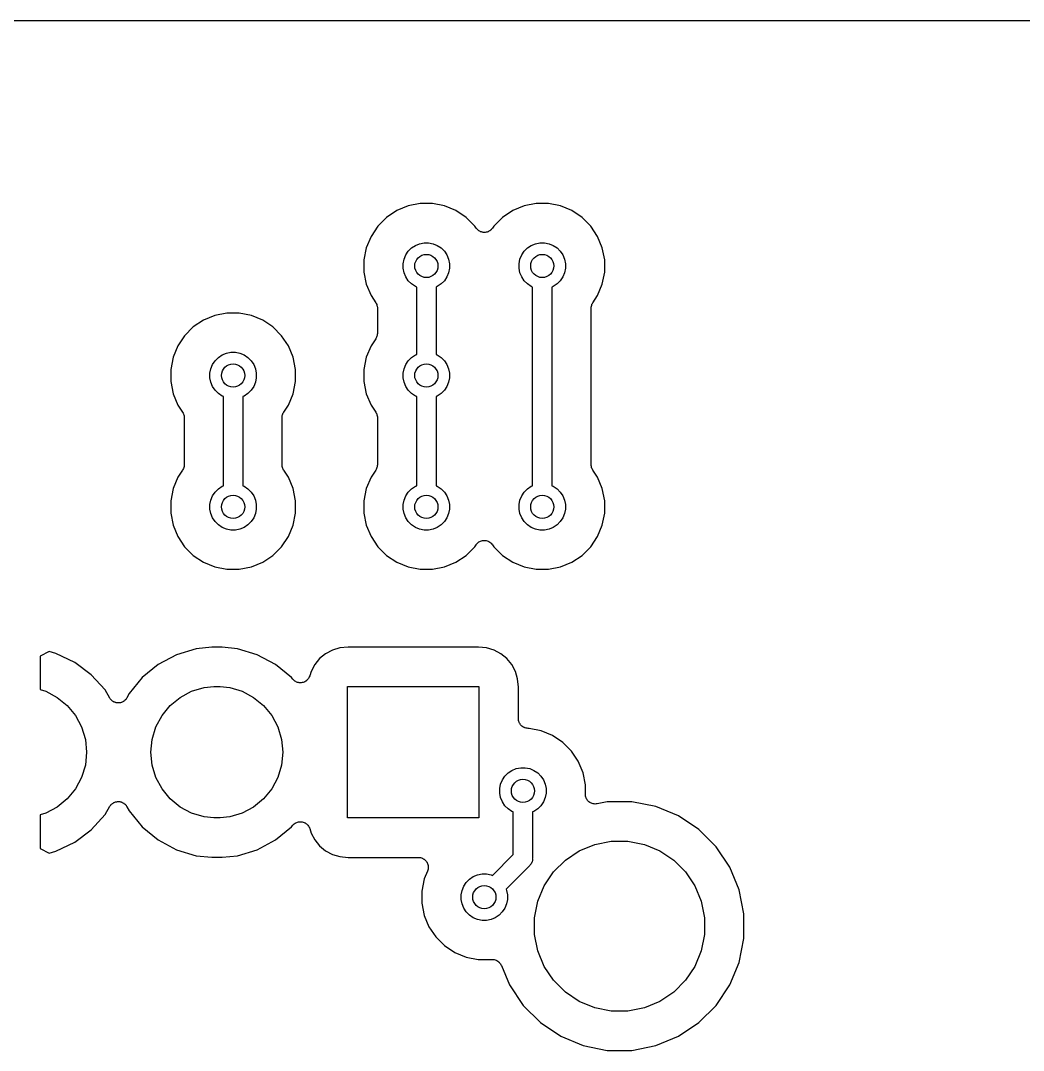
# Model space of a CAD drawing. Extents: x 0.81 to 4.31, y -4.31 to -0.81.
# Drawn here: x 2.559 to 3.07, y -1.333 to -0.808 of the extents above; entities that cross this region are included whole.
import ezdxf

# ---------------------------------------------------------------- set-up
doc = ezdxf.new("R2010")
doc.units = 0
doc.header["$MEASUREMENT"] = 0
doc.layers.add('BLACK', color=7, linetype='CONTINUOUS')

msp = doc.modelspace()

# ---------------------------------------------------------------- linework, layer by layer
at = {"layer": 'BLACK', "linetype": 'CONTINUOUS'}
for p, q in [((1.60003, -0.808386), (3.53494, -0.808386)), ((2.76261, -0.901577), (2.75647, -0.9028)), ((2.76888, -0.901577), (2.76261, -0.901577)), ((2.77503, -0.9028), (2.76888, -0.901577)), ((2.82167, -0.901577), (2.81552, -0.9028)), ((2.82794, -0.901577), (2.82167, -0.901577)), ((2.83408, -0.9028), (2.82794, -0.901577)), ((2.75068, -0.905198), (2.74547, -0.908679)), ((2.75647, -0.9028), (2.75068, -0.905198)), ((2.78082, -0.905198), (2.77503, -0.9028)), ((2.78603, -0.908679), (2.78082, -0.905198)), ((2.80973, -0.905198), (2.80452, -0.908679)), ((2.81552, -0.9028), (2.80973, -0.905198)), ((2.83987, -0.905198), (2.83408, -0.9028)), ((2.84508, -0.908679), (2.83987, -0.905198)), ((2.74547, -0.908679), (2.74104, -0.91311)), ((2.79046, -0.91311), (2.78603, -0.908679)), ((2.80452, -0.908679), (2.80009, -0.91311)), ((2.84951, -0.91311), (2.84508, -0.908679)), ((2.74104, -0.91311), (2.73756, -0.91832)), ((2.79112, -0.914099), (2.79046, -0.91311)), ((2.79142, -0.914461), (2.79112, -0.914099)), ((2.79172, -0.914835), (2.79142, -0.914461)), ((2.79173, -0.914843), (2.79172, -0.914835)), ((2.79174, -0.914854), (2.79173, -0.914843)), ((2.7921, -0.915155), (2.79174, -0.914854)), ((2.79247, -0.915459), (2.7921, -0.915155)), ((2.79248, -0.915465), (2.79247, -0.915459)), ((2.79249, -0.915474), (2.79248, -0.915465)), ((2.79291, -0.915701), (2.79249, -0.915474)), ((2.79333, -0.915925), (2.79291, -0.915701)), ((2.79334, -0.915929), (2.79333, -0.915925)), ((2.79335, -0.915936), (2.79334, -0.915929)), ((2.79381, -0.916077), (2.79335, -0.915936)), ((2.79426, -0.916216), (2.79381, -0.916077)), ((2.79427, -0.916218), (2.79426, -0.916216)), ((2.79428, -0.916222), (2.79427, -0.916218)), ((2.79476, -0.916271), (2.79428, -0.916222)), ((2.79523, -0.916321), (2.79476, -0.916271)), ((2.79524, -0.91632), (2.79523, -0.916321)), ((2.79525, -0.916321), (2.79524, -0.91632)), ((2.79573, -0.916276), (2.79525, -0.916321)), ((2.7962, -0.916235), (2.79573, -0.916276)), ((2.79621, -0.916231), (2.7962, -0.916235)), ((2.79623, -0.91623), (2.79621, -0.916231)), ((2.79668, -0.916094), (2.79623, -0.91623)), ((2.79714, -0.915962), (2.79668, -0.916094)), ((2.79715, -0.915956), (2.79714, -0.915962)), ((2.79716, -0.915952), (2.79715, -0.915956)), ((2.79758, -0.915729), (2.79716, -0.915952)), ((2.798, -0.915512), (2.79758, -0.915729)), ((2.79801, -0.915504), (2.798, -0.915512)), ((2.79802, -0.915498), (2.79801, -0.915504)), ((2.79839, -0.915198), (2.79802, -0.915498)), ((2.79876, -0.914903), (2.79839, -0.915198)), ((2.79877, -0.914892), (2.79876, -0.914903)), ((2.79878, -0.914884), (2.79877, -0.914892)), ((2.79909, -0.914522), (2.79878, -0.914884)), ((2.79939, -0.914157), (2.79909, -0.914522)), ((2.79941, -0.914136), (2.79939, -0.914157)), ((2.79943, -0.914099), (2.79941, -0.914134)), ((2.79941, -0.914134), (2.79941, -0.914135)), ((2.79941, -0.914135), (2.79941, -0.914136)), ((2.80009, -0.91311), (2.79943, -0.914099)), ((2.85299, -0.91832), (2.84951, -0.91311)), ((2.73756, -0.91832), (2.73516, -0.924109)), ((2.75822, -0.924214), (2.76015, -0.922921)), ((2.76015, -0.922921), (2.7623, -0.922031)), ((2.7623, -0.922031), (2.76458, -0.921577)), ((2.76458, -0.921577), (2.76691, -0.921577)), ((2.76691, -0.921577), (2.76919, -0.922031)), ((2.76919, -0.922031), (2.77134, -0.922921)), ((2.77134, -0.922921), (2.77328, -0.924214)), ((2.81727, -0.924214), (2.81921, -0.922921)), ((2.81921, -0.922921), (2.82136, -0.922031)), ((2.82136, -0.922031), (2.82364, -0.921577)), ((2.82364, -0.921577), (2.82597, -0.921577)), ((2.82597, -0.921577), (2.82825, -0.922031)), ((2.82825, -0.922031), (2.8304, -0.922921)), ((2.8304, -0.922921), (2.83233, -0.924214)), ((2.85539, -0.924109), (2.85299, -0.91832)), ((2.73516, -0.924109), (2.73394, -0.930255)), ((2.75439, -0.929943), (2.75528, -0.927794)), ((2.75528, -0.927794), (2.75657, -0.925859)), ((2.75657, -0.925859), (2.75822, -0.924214)), ((2.77328, -0.924214), (2.77492, -0.925859)), ((2.77492, -0.925859), (2.77621, -0.927794)), ((2.77621, -0.927794), (2.77711, -0.929943)), ((2.81345, -0.929943), (2.81434, -0.927794)), ((2.81434, -0.927794), (2.81563, -0.925859)), ((2.81563, -0.925859), (2.81727, -0.924214)), ((2.83233, -0.924214), (2.83398, -0.925859)), ((2.83398, -0.925859), (2.83527, -0.927794)), ((2.83527, -0.927794), (2.83616, -0.929943)), ((2.85661, -0.930255), (2.85539, -0.924109)), ((2.73394, -0.930255), (2.73394, -0.936521)), ((2.75394, -0.932225), (2.75439, -0.929943)), ((2.75394, -0.934551), (2.75394, -0.932225)), ((2.77711, -0.929943), (2.77756, -0.932225)), ((2.77756, -0.932225), (2.77756, -0.934551)), ((2.81299, -0.932225), (2.81345, -0.929943)), ((2.81299, -0.934551), (2.81299, -0.932225)), ((2.83616, -0.929943), (2.83661, -0.932225)), ((2.83661, -0.932225), (2.83661, -0.934551)), ((2.85661, -0.936521), (2.85661, -0.930255)), ((2.73394, -0.936521), (2.73516, -0.942667)), ((2.75439, -0.936833), (2.75394, -0.934551)), ((2.75528, -0.938983), (2.75439, -0.936833)), ((2.75657, -0.940917), (2.75528, -0.938983)), ((2.77621, -0.938983), (2.77492, -0.940917)), ((2.77711, -0.936833), (2.77621, -0.938983)), ((2.77756, -0.934551), (2.77711, -0.936833)), ((2.81345, -0.936833), (2.81299, -0.934551)), ((2.81434, -0.938983), (2.81345, -0.936833)), ((2.81563, -0.940917), (2.81434, -0.938983)), ((2.83527, -0.938983), (2.83398, -0.940917)), ((2.83616, -0.936833), (2.83527, -0.938983)), ((2.83661, -0.934551), (2.83616, -0.936833)), ((2.85539, -0.942667), (2.85661, -0.936521)), ((2.73516, -0.942667), (2.73756, -0.948456)), ((2.75822, -0.942562), (2.75657, -0.940917)), ((2.76015, -0.943855), (2.75822, -0.942562)), ((2.76083, -0.944134), (2.76015, -0.943855)), ((2.76083, -0.978427), (2.76083, -0.944134)), ((2.77134, -0.943855), (2.77067, -0.944134)), ((2.77067, -0.944134), (2.77067, -0.978428)), ((2.77328, -0.942562), (2.77134, -0.943855)), ((2.77492, -0.940917), (2.77328, -0.942562)), ((2.81727, -0.942562), (2.81563, -0.940917)), ((2.81921, -0.943855), (2.81727, -0.942562)), ((2.81988, -0.944134), (2.81921, -0.943855)), ((2.81988, -1.04536), (2.81988, -0.944134)), ((2.8304, -0.943855), (2.82972, -0.944134)), ((2.82972, -0.944134), (2.82972, -1.04536)), ((2.83233, -0.942562), (2.8304, -0.943855)), ((2.83398, -0.940917), (2.83233, -0.942562)), ((2.85299, -0.948456), (2.85539, -0.942667)), ((2.73756, -0.948456), (2.73998, -0.952088)), ((2.85057, -0.952088), (2.85299, -0.948456)), ((2.73998, -0.952088), (2.73999, -0.952098)), ((2.73999, -0.952098), (2.73999, -0.952099)), ((2.73999, -0.952099), (2.73999, -0.9521)), ((2.73999, -0.9521), (2.74002, -0.952146)), ((2.74002, -0.952146), (2.74023, -0.952556)), ((2.74023, -0.952556), (2.74045, -0.952961)), ((2.74045, -0.952961), (2.74046, -0.952988)), ((2.74046, -0.952988), (2.74047, -0.953013)), ((2.74047, -0.953013), (2.7406, -0.953455)), ((2.7406, -0.953455), (2.74073, -0.953895)), ((2.74073, -0.953895), (2.74073, -0.953923)), ((2.74073, -0.953923), (2.74074, -0.95395)), ((2.74074, -0.95395), (2.74078, -0.954407)), ((2.74078, -0.954407), (2.74083, -0.954866)), ((2.84972, -0.954796), (2.84978, -0.954338)), ((2.84978, -0.954338), (2.84982, -0.953882)), ((2.84982, -0.953882), (2.84983, -0.953855)), ((2.84983, -0.953826), (2.84997, -0.953387)), ((2.84983, -0.953855), (2.84983, -0.953826)), ((2.84997, -0.953387), (2.85011, -0.952948)), ((2.85011, -0.952948), (2.85012, -0.952923)), ((2.85012, -0.952923), (2.85013, -0.952896)), ((2.85013, -0.952896), (2.85035, -0.952494)), ((2.85035, -0.952494), (2.85057, -0.952088)), ((2.65804, -0.958585), (2.65225, -0.960983)), ((2.66419, -0.957362), (2.65804, -0.958585)), ((2.67046, -0.957362), (2.66419, -0.957362)), ((2.6766, -0.958585), (2.67046, -0.957362)), ((2.68239, -0.960983), (2.6766, -0.958585)), ((2.74083, -0.954866), (2.74083, -0.967695)), ((2.84972, -0.954852), (2.84972, -0.954796)), ((2.84972, -0.954853), (2.84972, -0.954852)), ((2.84972, -0.954854), (2.84972, -0.954853)), ((2.84972, -0.954866), (2.84972, -0.954854)), ((2.84972, -1.03462), (2.84972, -0.954866)), ((2.64704, -0.964464), (2.64261, -0.968895)), ((2.65225, -0.960983), (2.64704, -0.964464)), ((2.6876, -0.964464), (2.68239, -0.960983)), ((2.69203, -0.968895), (2.6876, -0.964464)), ((2.64261, -0.968895), (2.63913, -0.974105)), ((2.69551, -0.974105), (2.69203, -0.968895)), ((2.73998, -0.970473), (2.73756, -0.974105)), ((2.7402, -0.970067), (2.73998, -0.970473)), ((2.74042, -0.969665), (2.7402, -0.970067)), ((2.74043, -0.969638), (2.74042, -0.969665)), ((2.74044, -0.969613), (2.74043, -0.969638)), ((2.74058, -0.969174), (2.74044, -0.969613)), ((2.74072, -0.968735), (2.74058, -0.969174)), ((2.74073, -0.968679), (2.74072, -0.968707)), ((2.74072, -0.968707), (2.74072, -0.968735)), ((2.74077, -0.968223), (2.74073, -0.968679)), ((2.74083, -0.967765), (2.74077, -0.968223)), ((2.74083, -0.967695), (2.74083, -0.967708)), ((2.74083, -0.967708), (2.74083, -0.967709)), ((2.74083, -0.967709), (2.74083, -0.967709)), ((2.74083, -0.967709), (2.74083, -0.967765)), ((2.63913, -0.974105), (2.63673, -0.979894)), ((2.69791, -0.979894), (2.69551, -0.974105)), ((2.73756, -0.974105), (2.73516, -0.979894)), ((2.63673, -0.979894), (2.63551, -0.98604)), ((2.65815, -0.981644), (2.65979, -0.979999)), ((2.65979, -0.979999), (2.66173, -0.978706)), ((2.66173, -0.978706), (2.66388, -0.977816)), ((2.66388, -0.977816), (2.66616, -0.977362)), ((2.66616, -0.977362), (2.66849, -0.977362)), ((2.66849, -0.977362), (2.67077, -0.977816)), ((2.67077, -0.977816), (2.67292, -0.978706)), ((2.67292, -0.978706), (2.67485, -0.979999)), ((2.67485, -0.979999), (2.6765, -0.981644)), ((2.69913, -0.98604), (2.69791, -0.979894)), ((2.73516, -0.979894), (2.73394, -0.98604)), ((2.75657, -0.981644), (2.75822, -0.979999)), ((2.75822, -0.979999), (2.76015, -0.978706)), ((2.76015, -0.978706), (2.76083, -0.978427)), ((2.77067, -0.978428), (2.77134, -0.978706)), ((2.77134, -0.978706), (2.77328, -0.979999)), ((2.77328, -0.979999), (2.77492, -0.981644)), ((2.63551, -0.98604), (2.63551, -0.992306)), ((2.65551, -0.98801), (2.65597, -0.985728)), ((2.65597, -0.985728), (2.65686, -0.983579)), ((2.65686, -0.983579), (2.65815, -0.981644)), ((2.6765, -0.981644), (2.67779, -0.983579)), ((2.67779, -0.983579), (2.67868, -0.985728)), ((2.67868, -0.985728), (2.67913, -0.98801)), ((2.69913, -0.992306), (2.69913, -0.98604)), ((2.73394, -0.98604), (2.73394, -0.992306)), ((2.75394, -0.98801), (2.75439, -0.985728)), ((2.75439, -0.985728), (2.75528, -0.983579)), ((2.75528, -0.983579), (2.75657, -0.981644)), ((2.77492, -0.981644), (2.77621, -0.983579)), ((2.77621, -0.983579), (2.77711, -0.985728)), ((2.77711, -0.985728), (2.77756, -0.98801)), ((2.65551, -0.990336), (2.65551, -0.98801)), ((2.65597, -0.992618), (2.65551, -0.990336)), ((2.67913, -0.990336), (2.67868, -0.992618)), ((2.67913, -0.98801), (2.67913, -0.990336)), ((2.75394, -0.990336), (2.75394, -0.98801)), ((2.75439, -0.992618), (2.75394, -0.990336)), ((2.77756, -0.990336), (2.77711, -0.992618)), ((2.77756, -0.98801), (2.77756, -0.990336)), ((2.63551, -0.992306), (2.63673, -0.998452)), ((2.65686, -0.994768), (2.65597, -0.992618)), ((2.65815, -0.996702), (2.65686, -0.994768)), ((2.65979, -0.998347), (2.65815, -0.996702)), ((2.6765, -0.996702), (2.67485, -0.998347)), ((2.67779, -0.994768), (2.6765, -0.996702)), ((2.67868, -0.992618), (2.67779, -0.994768)), ((2.69791, -0.998452), (2.69913, -0.992306)), ((2.73394, -0.992306), (2.73516, -0.998452)), ((2.75528, -0.994768), (2.75439, -0.992618)), ((2.75657, -0.996702), (2.75528, -0.994768)), ((2.75822, -0.998347), (2.75657, -0.996702)), ((2.77492, -0.996702), (2.77328, -0.998347)), ((2.77621, -0.994768), (2.77492, -0.996702)), ((2.77711, -0.992618), (2.77621, -0.994768)), ((2.63673, -0.998452), (2.63913, -1.00424)), ((2.66173, -0.99964), (2.65979, -0.998347)), ((2.6624, -0.999919), (2.66173, -0.99964)), ((2.6624, -1.04536), (2.6624, -0.999919)), ((2.67292, -0.99964), (2.67224, -0.999919)), ((2.67224, -0.999919), (2.67224, -1.04536)), ((2.67485, -0.998347), (2.67292, -0.99964)), ((2.69551, -1.00424), (2.69791, -0.998452)), ((2.73516, -0.998452), (2.73756, -1.00424)), ((2.76015, -0.99964), (2.75822, -0.998347)), ((2.76083, -0.999919), (2.76015, -0.99964)), ((2.76083, -1.04536), (2.76083, -0.999919)), ((2.77134, -0.99964), (2.77067, -0.999919)), ((2.77067, -0.999919), (2.77067, -1.04536)), ((2.77328, -0.998347), (2.77134, -0.99964)), ((2.63913, -1.00424), (2.64156, -1.00787)), ((2.69309, -1.00787), (2.69551, -1.00424)), ((2.73756, -1.00424), (2.73998, -1.00787)), ((2.64156, -1.00787), (2.64157, -1.00788)), ((2.64157, -1.00788), (2.64157, -1.00788)), ((2.64157, -1.00788), (2.64157, -1.00788)), ((2.64157, -1.00788), (2.6416, -1.00793)), ((2.6416, -1.00793), (2.64181, -1.00834)), ((2.64181, -1.00834), (2.64202, -1.00875)), ((2.64202, -1.00875), (2.64203, -1.00877)), ((2.64203, -1.00877), (2.64205, -1.0088)), ((2.64205, -1.0088), (2.64217, -1.00924)), ((2.64217, -1.00924), (2.64231, -1.00968)), ((2.64231, -1.00968), (2.64231, -1.00971)), ((2.64231, -1.00971), (2.64232, -1.00974)), ((2.64232, -1.00974), (2.64236, -1.01019)), ((2.64236, -1.01019), (2.6424, -1.01065)), ((2.6424, -1.01065), (2.6424, -1.03462)), ((2.69224, -1.01058), (2.6923, -1.01012)), ((2.69224, -1.01064), (2.69224, -1.01058)), ((2.69224, -1.01065), (2.69224, -1.01064)), ((2.69224, -1.01064), (2.69224, -1.01064)), ((2.69224, -1.01064), (2.69224, -1.01064)), ((2.69224, -1.03462), (2.69224, -1.01065)), ((2.6923, -1.01012), (2.69234, -1.00967)), ((2.69234, -1.00967), (2.69235, -1.00964)), ((2.69235, -1.00961), (2.69249, -1.00917)), ((2.69235, -1.00964), (2.69235, -1.00961)), ((2.69249, -1.00917), (2.69263, -1.00873)), ((2.69263, -1.00873), (2.69264, -1.00871)), ((2.69264, -1.00871), (2.69265, -1.00868)), ((2.69265, -1.00868), (2.69287, -1.00828)), ((2.69287, -1.00828), (2.69309, -1.00787)), ((2.73998, -1.00787), (2.73999, -1.00788)), ((2.73999, -1.00788), (2.73999, -1.00788)), ((2.73999, -1.00788), (2.73999, -1.00788)), ((2.73999, -1.00788), (2.74002, -1.00793)), ((2.74002, -1.00793), (2.74023, -1.00834)), ((2.74023, -1.00834), (2.74045, -1.00875)), ((2.74045, -1.00875), (2.74046, -1.00877)), ((2.74046, -1.00877), (2.74047, -1.0088)), ((2.74047, -1.0088), (2.7406, -1.00924)), ((2.7406, -1.00924), (2.74073, -1.00968)), ((2.74073, -1.00968), (2.74073, -1.00971)), ((2.74073, -1.00971), (2.74074, -1.00974)), ((2.74074, -1.00974), (2.74078, -1.01019)), ((2.74078, -1.01019), (2.74083, -1.01065)), ((2.74083, -1.01065), (2.74083, -1.03462)), ((2.64156, -1.0374), (2.63913, -1.04103)), ((2.64178, -1.037), (2.64156, -1.0374)), ((2.642, -1.03659), (2.64178, -1.037)), ((2.64201, -1.03657), (2.642, -1.03659)), ((2.64202, -1.03654), (2.64201, -1.03657)), ((2.64215, -1.0361), (2.64202, -1.03654)), ((2.64229, -1.03566), (2.64215, -1.0361)), ((2.6423, -1.03564), (2.64229, -1.03566)), ((2.64235, -1.03515), (2.6423, -1.03561)), ((2.6423, -1.03561), (2.6423, -1.03564)), ((2.6424, -1.03469), (2.64235, -1.03515)), ((2.6424, -1.03462), (2.6424, -1.03464)), ((2.6424, -1.03464), (2.6424, -1.03464)), ((2.6424, -1.03464), (2.6424, -1.03464)), ((2.6424, -1.03464), (2.6424, -1.03469)), ((2.69229, -1.03508), (2.69224, -1.03462)), ((2.69233, -1.03554), (2.69229, -1.03508)), ((2.69234, -1.03557), (2.69233, -1.03554)), ((2.69234, -1.0356), (2.69234, -1.03557)), ((2.69247, -1.03604), (2.69234, -1.0356)), ((2.6926, -1.03648), (2.69247, -1.03604)), ((2.69261, -1.0365), (2.6926, -1.03648)), ((2.69262, -1.03653), (2.69261, -1.0365)), ((2.69284, -1.03693), (2.69262, -1.03653)), ((2.69305, -1.03734), (2.69284, -1.03693)), ((2.69308, -1.03739), (2.69305, -1.03734)), ((2.69309, -1.0374), (2.69308, -1.03739)), ((2.69308, -1.03739), (2.69308, -1.03739)), ((2.69308, -1.03739), (2.69308, -1.03739)), ((2.69551, -1.04103), (2.69309, -1.0374)), ((2.73998, -1.0374), (2.73756, -1.04103)), ((2.7402, -1.037), (2.73998, -1.0374)), ((2.74042, -1.03659), (2.7402, -1.037)), ((2.74043, -1.03657), (2.74042, -1.03659)), ((2.74044, -1.03654), (2.74043, -1.03657)), ((2.74058, -1.0361), (2.74044, -1.03654)), ((2.74072, -1.03566), (2.74058, -1.0361)), ((2.74073, -1.03561), (2.74072, -1.03564)), ((2.74072, -1.03564), (2.74072, -1.03566)), ((2.74077, -1.03515), (2.74073, -1.03561)), ((2.74083, -1.03469), (2.74077, -1.03515)), ((2.74083, -1.03462), (2.74083, -1.03464)), ((2.74083, -1.03464), (2.74083, -1.03464)), ((2.74083, -1.03464), (2.74083, -1.03464)), ((2.74083, -1.03464), (2.74083, -1.03469)), ((2.84977, -1.03508), (2.84972, -1.03462)), ((2.84981, -1.03554), (2.84977, -1.03508)), ((2.84982, -1.03557), (2.84981, -1.03554)), ((2.84982, -1.0356), (2.84982, -1.03557)), ((2.84995, -1.03604), (2.84982, -1.0356)), ((2.85008, -1.03648), (2.84995, -1.03604)), ((2.85009, -1.0365), (2.85008, -1.03648)), ((2.8501, -1.03653), (2.85009, -1.0365)), ((2.85032, -1.03693), (2.8501, -1.03653)), ((2.85053, -1.03734), (2.85032, -1.03693)), ((2.85056, -1.03739), (2.85053, -1.03734)), ((2.85057, -1.0374), (2.85056, -1.03739)), ((2.85056, -1.03739), (2.85056, -1.03739)), ((2.85056, -1.03739), (2.85056, -1.03739)), ((2.85299, -1.04103), (2.85057, -1.0374)), ((2.63913, -1.04103), (2.63673, -1.04682)), ((2.69791, -1.04682), (2.69551, -1.04103)), ((2.73756, -1.04103), (2.73516, -1.04682)), ((2.85539, -1.04682), (2.85299, -1.04103)), ((2.63673, -1.04682), (2.63551, -1.05297)), ((2.65686, -1.05051), (2.65815, -1.04857)), ((2.65815, -1.04857), (2.65979, -1.04693)), ((2.65979, -1.04693), (2.66173, -1.04564)), ((2.66173, -1.04564), (2.6624, -1.04536)), ((2.67224, -1.04536), (2.67292, -1.04564)), ((2.67292, -1.04564), (2.67485, -1.04693)), ((2.67485, -1.04693), (2.6765, -1.04857)), ((2.6765, -1.04857), (2.67779, -1.05051)), ((2.69913, -1.05297), (2.69791, -1.04682)), ((2.73516, -1.04682), (2.73394, -1.05297)), ((2.75528, -1.05051), (2.75657, -1.04857)), ((2.75657, -1.04857), (2.75822, -1.04693)), ((2.75822, -1.04693), (2.76015, -1.04564)), ((2.76015, -1.04564), (2.76083, -1.04536)), ((2.77067, -1.04536), (2.77134, -1.04564)), ((2.77134, -1.04564), (2.77328, -1.04693)), ((2.77328, -1.04693), (2.77492, -1.04857)), ((2.77492, -1.04857), (2.77621, -1.05051)), ((2.81434, -1.05051), (2.81563, -1.04857)), ((2.81563, -1.04857), (2.81727, -1.04693)), ((2.81727, -1.04693), (2.81921, -1.04564)), ((2.81921, -1.04564), (2.81988, -1.04536)), ((2.82972, -1.04536), (2.8304, -1.04564)), ((2.8304, -1.04564), (2.83233, -1.04693)), ((2.83233, -1.04693), (2.83398, -1.04857)), ((2.83398, -1.04857), (2.83527, -1.05051)), ((2.85661, -1.05297), (2.85539, -1.04682)), ((2.63551, -1.05297), (2.63551, -1.05924)), ((2.65551, -1.05494), (2.65597, -1.05266)), ((2.65597, -1.05266), (2.65686, -1.05051)), ((2.67779, -1.05051), (2.67868, -1.05266)), ((2.67868, -1.05266), (2.67913, -1.05494)), ((2.69913, -1.05924), (2.69913, -1.05297)), ((2.73394, -1.05297), (2.73394, -1.05924)), ((2.75394, -1.05494), (2.75439, -1.05266)), ((2.75439, -1.05266), (2.75528, -1.05051)), ((2.77621, -1.05051), (2.77711, -1.05266)), ((2.77711, -1.05266), (2.77756, -1.05494)), ((2.81299, -1.05494), (2.81345, -1.05266)), ((2.81345, -1.05266), (2.81434, -1.05051)), ((2.83527, -1.05051), (2.83616, -1.05266)), ((2.83616, -1.05266), (2.83661, -1.05494)), ((2.85661, -1.05924), (2.85661, -1.05297)), ((2.63551, -1.05924), (2.63673, -1.06538)), ((2.65551, -1.05727), (2.65551, -1.05494)), ((2.65597, -1.05955), (2.65551, -1.05727)), ((2.65686, -1.0617), (2.65597, -1.05955)), ((2.67868, -1.05955), (2.67779, -1.0617)), ((2.67913, -1.05727), (2.67868, -1.05955)), ((2.67913, -1.05494), (2.67913, -1.05727)), ((2.69791, -1.06538), (2.69913, -1.05924)), ((2.73394, -1.05924), (2.73516, -1.06538)), ((2.75394, -1.05727), (2.75394, -1.05494)), ((2.75439, -1.05955), (2.75394, -1.05727)), ((2.75528, -1.0617), (2.75439, -1.05955)), ((2.77711, -1.05955), (2.77621, -1.0617)), ((2.77756, -1.05727), (2.77711, -1.05955)), ((2.77756, -1.05494), (2.77756, -1.05727)), ((2.81299, -1.05727), (2.81299, -1.05494)), ((2.81345, -1.05955), (2.81299, -1.05727)), ((2.81434, -1.0617), (2.81345, -1.05955)), ((2.83616, -1.05955), (2.83527, -1.0617)), ((2.83661, -1.05727), (2.83616, -1.05955)), ((2.83661, -1.05494), (2.83661, -1.05727)), ((2.85539, -1.06538), (2.85661, -1.05924)), ((2.65815, -1.06363), (2.65686, -1.0617)), ((2.65979, -1.06528), (2.65815, -1.06363)), ((2.6765, -1.06363), (2.67485, -1.06528)), ((2.67779, -1.0617), (2.6765, -1.06363)), ((2.75657, -1.06363), (2.75528, -1.0617)), ((2.75822, -1.06528), (2.75657, -1.06363)), ((2.77492, -1.06363), (2.77328, -1.06528)), ((2.77621, -1.0617), (2.77492, -1.06363)), ((2.81563, -1.06363), (2.81434, -1.0617)), ((2.81727, -1.06528), (2.81563, -1.06363)), ((2.83398, -1.06363), (2.83233, -1.06528)), ((2.83527, -1.0617), (2.83398, -1.06363)), ((2.63673, -1.06538), (2.63913, -1.07117)), ((2.66173, -1.06657), (2.65979, -1.06528)), ((2.66388, -1.06746), (2.66173, -1.06657)), ((2.66616, -1.06791), (2.66388, -1.06746)), ((2.66849, -1.06791), (2.66616, -1.06791)), ((2.67077, -1.06746), (2.66849, -1.06791)), ((2.67292, -1.06657), (2.67077, -1.06746)), ((2.67485, -1.06528), (2.67292, -1.06657)), ((2.69551, -1.07117), (2.69791, -1.06538)), ((2.73516, -1.06538), (2.73756, -1.07117)), ((2.76015, -1.06657), (2.75822, -1.06528)), ((2.7623, -1.06746), (2.76015, -1.06657)), ((2.76458, -1.06791), (2.7623, -1.06746)), ((2.76691, -1.06791), (2.76458, -1.06791)), ((2.76919, -1.06746), (2.76691, -1.06791)), ((2.77134, -1.06657), (2.76919, -1.06746)), ((2.77328, -1.06528), (2.77134, -1.06657)), ((2.81921, -1.06657), (2.81727, -1.06528)), ((2.82136, -1.06746), (2.81921, -1.06657)), ((2.82364, -1.06791), (2.82136, -1.06746)), ((2.82597, -1.06791), (2.82364, -1.06791)), ((2.82825, -1.06746), (2.82597, -1.06791)), ((2.8304, -1.06657), (2.82825, -1.06746)), ((2.83233, -1.06528), (2.8304, -1.06657)), ((2.85299, -1.07117), (2.85539, -1.06538)), ((2.63913, -1.07117), (2.64261, -1.07638)), ((2.69203, -1.07638), (2.69551, -1.07117)), ((2.73756, -1.07117), (2.74104, -1.07638)), ((2.79046, -1.07638), (2.79112, -1.07539)), ((2.79112, -1.07539), (2.79114, -1.07536)), ((2.79114, -1.07536), (2.79116, -1.07533)), ((2.79114, -1.07536), (2.79114, -1.07536)), ((2.79114, -1.07536), (2.79114, -1.07536)), ((2.79116, -1.07533), (2.79147, -1.07496)), ((2.79147, -1.07496), (2.79177, -1.07461)), ((2.79177, -1.07461), (2.79178, -1.0746)), ((2.79178, -1.0746), (2.79179, -1.07459)), ((2.79179, -1.07459), (2.79216, -1.07429)), ((2.79216, -1.07429), (2.79253, -1.07399)), ((2.79253, -1.07399), (2.79254, -1.07399)), ((2.79254, -1.07399), (2.79255, -1.07398)), ((2.79255, -1.07398), (2.79297, -1.07376)), ((2.79297, -1.07376), (2.79339, -1.07354)), ((2.79339, -1.07354), (2.7934, -1.07353)), ((2.7934, -1.07353), (2.79341, -1.07353)), ((2.79341, -1.07353), (2.79387, -1.0734)), ((2.79387, -1.0734), (2.79433, -1.07326)), ((2.79433, -1.07326), (2.79434, -1.07326)), ((2.79434, -1.07326), (2.79435, -1.07326)), ((2.79435, -1.07326), (2.79482, -1.07321)), ((2.79482, -1.07321), (2.7953, -1.07317)), ((2.7953, -1.07317), (2.79531, -1.07317)), ((2.79531, -1.07317), (2.79532, -1.07317)), ((2.79532, -1.07317), (2.79579, -1.07322)), ((2.79579, -1.07322), (2.79627, -1.07327)), ((2.79627, -1.07327), (2.79628, -1.07327)), ((2.79628, -1.07327), (2.79629, -1.07327)), ((2.79629, -1.07327), (2.79674, -1.07341)), ((2.79674, -1.07341), (2.7972, -1.07356)), ((2.7972, -1.07356), (2.79721, -1.07356)), ((2.79721, -1.07356), (2.79723, -1.07357)), ((2.79723, -1.07357), (2.79764, -1.07379)), ((2.79764, -1.07379), (2.79806, -1.07402)), ((2.79806, -1.07402), (2.79807, -1.07403)), ((2.79807, -1.07403), (2.79808, -1.07403)), ((2.79808, -1.07403), (2.79845, -1.07434)), ((2.79845, -1.07434), (2.79881, -1.07464)), ((2.79881, -1.07464), (2.79882, -1.07465)), ((2.79882, -1.07465), (2.79883, -1.07466)), ((2.79883, -1.07466), (2.79913, -1.07503)), ((2.79913, -1.07503), (2.79943, -1.07539)), ((2.79943, -1.07539), (2.80009, -1.07638)), ((2.84951, -1.07638), (2.85299, -1.07117)), ((2.64261, -1.07638), (2.64704, -1.08081)), ((2.6876, -1.08081), (2.69203, -1.07638)), ((2.74104, -1.07638), (2.74547, -1.08081)), ((2.78603, -1.08081), (2.79046, -1.07638)), ((2.80009, -1.07638), (2.80452, -1.08081)), ((2.84508, -1.08081), (2.84951, -1.07638)), ((2.64704, -1.08081), (2.65225, -1.08429)), ((2.65225, -1.08429), (2.65804, -1.08669)), ((2.6766, -1.08669), (2.68239, -1.08429)), ((2.68239, -1.08429), (2.6876, -1.08081)), ((2.74547, -1.08081), (2.75068, -1.08429)), ((2.75068, -1.08429), (2.75647, -1.08669)), ((2.77503, -1.08669), (2.78082, -1.08429)), ((2.78082, -1.08429), (2.78603, -1.08081)), ((2.80452, -1.08081), (2.80973, -1.08429)), ((2.80973, -1.08429), (2.81552, -1.08669)), ((2.83408, -1.08669), (2.83987, -1.08429)), ((2.83987, -1.08429), (2.84508, -1.08081)), ((2.65804, -1.08669), (2.66419, -1.08791)), ((2.66419, -1.08791), (2.67046, -1.08791)), ((2.67046, -1.08791), (2.6766, -1.08669)), ((2.75647, -1.08669), (2.76261, -1.08791)), ((2.76261, -1.08791), (2.76888, -1.08791)), ((2.76888, -1.08791), (2.77503, -1.08669)), ((2.81552, -1.08669), (2.82167, -1.08791)), ((2.82167, -1.08791), (2.82794, -1.08791)), ((2.82794, -1.08791), (2.83408, -1.08669)), ((2.65643, -1.12764), (2.64857, -1.12841)), ((2.66168, -1.12764), (2.65643, -1.12764)), ((2.66954, -1.12841), (2.66168, -1.12764)), ((2.72584, -1.12752), (2.72167, -1.12793)), ((2.79227, -1.12752), (2.72584, -1.12752)), ((2.79644, -1.12793), (2.79227, -1.12752)), ((2.57362, -1.12973), (2.56906, -1.13214)), ((2.56906, -1.13214), (2.56906, -1.14917)), ((2.57709, -1.13078), (2.57362, -1.12973)), ((2.58665, -1.13534), (2.57709, -1.13078)), ((2.6385, -1.13147), (2.62921, -1.13643)), ((2.64857, -1.12841), (2.6385, -1.13147)), ((2.67961, -1.13147), (2.66954, -1.12841)), ((2.6889, -1.13643), (2.67961, -1.13147)), ((2.71443, -1.13093), (2.71138, -1.13343)), ((2.7179, -1.12907), (2.71443, -1.13093)), ((2.72167, -1.12793), (2.7179, -1.12907)), ((2.80021, -1.12907), (2.79644, -1.12793)), ((2.80368, -1.13093), (2.80021, -1.12907)), ((2.80673, -1.13343), (2.80368, -1.13093)), ((2.59505, -1.1416), (2.58665, -1.13534)), ((2.62921, -1.13643), (2.62107, -1.14311)), ((2.69704, -1.14311), (2.6889, -1.13643)), ((2.70888, -1.13647), (2.70702, -1.13995)), ((2.71138, -1.13343), (2.70888, -1.13647)), ((2.80923, -1.13647), (2.80673, -1.13343)), ((2.81109, -1.13995), (2.80923, -1.13647)), ((2.60207, -1.14939), (2.59505, -1.1416)), ((2.62107, -1.14311), (2.61439, -1.15126)), ((2.69769, -1.14391), (2.69704, -1.14311)), ((2.70566, -1.14355), (2.7054, -1.14394)), ((2.70594, -1.14315), (2.70566, -1.14355)), ((2.70595, -1.14313), (2.70594, -1.14314)), ((2.70594, -1.14314), (2.70594, -1.14315)), ((2.70613, -1.14269), (2.70595, -1.14313)), ((2.70632, -1.14225), (2.70613, -1.14269)), ((2.70633, -1.14223), (2.70632, -1.14225)), ((2.70634, -1.14219), (2.70633, -1.14223)), ((2.70633, -1.14223), (2.70633, -1.14223)), ((2.70633, -1.14223), (2.70633, -1.14223)), ((2.70702, -1.13995), (2.70634, -1.14219)), ((2.81223, -1.14372), (2.81109, -1.13995)), ((2.64619, -1.15004), (2.65249, -1.14812)), ((2.65249, -1.14812), (2.65741, -1.14764)), ((2.65741, -1.14764), (2.6607, -1.14764)), ((2.6607, -1.14764), (2.66562, -1.14812)), ((2.66562, -1.14812), (2.67192, -1.15004)), ((2.69803, -1.14424), (2.69769, -1.14391)), ((2.69837, -1.14458), (2.69803, -1.14424)), ((2.69838, -1.14459), (2.69837, -1.14458)), ((2.69838, -1.1446), (2.69838, -1.14459)), ((2.69878, -1.14486), (2.69838, -1.1446)), ((2.69918, -1.14513), (2.69878, -1.14486)), ((2.69919, -1.14514), (2.69918, -1.14513)), ((2.69963, -1.14532), (2.69919, -1.14514)), ((2.69919, -1.14514), (2.69919, -1.14514)), ((2.70007, -1.14551), (2.69963, -1.14532)), ((2.70009, -1.14551), (2.70007, -1.14551)), ((2.7001, -1.14552), (2.70009, -1.14551)), ((2.70056, -1.14561), (2.7001, -1.14552)), ((2.70103, -1.14571), (2.70056, -1.14561)), ((2.70104, -1.14571), (2.70103, -1.14571)), ((2.70105, -1.14571), (2.70104, -1.14571)), ((2.70153, -1.14571), (2.70105, -1.14571)), ((2.70201, -1.14572), (2.70153, -1.14571)), ((2.70202, -1.14571), (2.70201, -1.14572)), ((2.70203, -1.14571), (2.70202, -1.14571)), ((2.70249, -1.14562), (2.70203, -1.14571)), ((2.70296, -1.14553), (2.70249, -1.14562)), ((2.70297, -1.14553), (2.70296, -1.14553)), ((2.70299, -1.14553), (2.70297, -1.14553)), ((2.70343, -1.14535), (2.70299, -1.14553)), ((2.70387, -1.14517), (2.70343, -1.14535)), ((2.70388, -1.14516), (2.70387, -1.14517)), ((2.70389, -1.14516), (2.70388, -1.14516)), ((2.70429, -1.1449), (2.70389, -1.14516)), ((2.70469, -1.14464), (2.70429, -1.1449)), ((2.7047, -1.14463), (2.70469, -1.14464)), ((2.70504, -1.14429), (2.7047, -1.14462)), ((2.7047, -1.14462), (2.7047, -1.14463)), ((2.70539, -1.14395), (2.70504, -1.14429)), ((2.7054, -1.14394), (2.70539, -1.14395)), ((2.70539, -1.14395), (2.70539, -1.14395)), ((2.72559, -1.21457), (2.72559, -1.14764)), ((2.72559, -1.14764), (2.79252, -1.14764)), ((2.79252, -1.14764), (2.79252, -1.21457)), ((2.81264, -1.14788), (2.81223, -1.14372)), ((2.81264, -1.16398), (2.81264, -1.14788)), ((2.56906, -1.14917), (2.57192, -1.15004)), ((2.57192, -1.15004), (2.57774, -1.15314)), ((2.57774, -1.15314), (2.58283, -1.15732)), ((2.60455, -1.15356), (2.60207, -1.14939)), ((2.60477, -1.15385), (2.60455, -1.15356)), ((2.60497, -1.15416), (2.60477, -1.15385)), ((2.61275, -1.15412), (2.61267, -1.15423)), ((2.61283, -1.15403), (2.61275, -1.15412)), ((2.61302, -1.15372), (2.61283, -1.15403)), ((2.61323, -1.15342), (2.61302, -1.15372)), ((2.61326, -1.15336), (2.61323, -1.15342)), ((2.61439, -1.15126), (2.61326, -1.15336)), ((2.63528, -1.15732), (2.64037, -1.15314)), ((2.64037, -1.15314), (2.64619, -1.15004)), ((2.67192, -1.15004), (2.67774, -1.15314)), ((2.67774, -1.15314), (2.68283, -1.15732)), ((2.58283, -1.15732), (2.58701, -1.16242)), ((2.60506, -1.15425), (2.60497, -1.15416)), ((2.60513, -1.15435), (2.60506, -1.15425)), ((2.6054, -1.15459), (2.60513, -1.15435)), ((2.60565, -1.15485), (2.6054, -1.15459)), ((2.60576, -1.15492), (2.60565, -1.15485)), ((2.60585, -1.15501), (2.60576, -1.15492)), ((2.60616, -1.15519), (2.60585, -1.15501)), ((2.60646, -1.1554), (2.60616, -1.15519)), ((2.60658, -1.15545), (2.60646, -1.1554)), ((2.60669, -1.15551), (2.60658, -1.15545)), ((2.60703, -1.15564), (2.60669, -1.15551)), ((2.60736, -1.15578), (2.60703, -1.15564)), ((2.60749, -1.1558), (2.60736, -1.15578)), ((2.60761, -1.15585), (2.60749, -1.1558)), ((2.60796, -1.1559), (2.60761, -1.15585)), ((2.60832, -1.15598), (2.60796, -1.1559)), ((2.60844, -1.15598), (2.60832, -1.15598)), ((2.60857, -1.156), (2.60844, -1.15598)), ((2.60893, -1.15598), (2.60857, -1.156)), ((2.60929, -1.15599), (2.60893, -1.15598)), ((2.60942, -1.15596), (2.60929, -1.15599)), ((2.60954, -1.15596), (2.60942, -1.15596)), ((2.6099, -1.15587), (2.60954, -1.15596)), ((2.61025, -1.1558), (2.6099, -1.15587)), ((2.61037, -1.15576), (2.61025, -1.1558)), ((2.61049, -1.15573), (2.61037, -1.15576)), ((2.61082, -1.15558), (2.61049, -1.15573)), ((2.61116, -1.15544), (2.61082, -1.15558)), ((2.61126, -1.15537), (2.61116, -1.15544)), ((2.61138, -1.15532), (2.61126, -1.15537)), ((2.61167, -1.15511), (2.61138, -1.15532)), ((2.61197, -1.15491), (2.61167, -1.15511)), ((2.61207, -1.15482), (2.61197, -1.15491)), ((2.61217, -1.15474), (2.61207, -1.15482)), ((2.61241, -1.15448), (2.61217, -1.15474)), ((2.61267, -1.15423), (2.61241, -1.15448)), ((2.6311, -1.16242), (2.63528, -1.15732)), ((2.68283, -1.15732), (2.68701, -1.16242)), ((2.58701, -1.16242), (2.59012, -1.16823)), ((2.62799, -1.16823), (2.6311, -1.16242)), ((2.68701, -1.16242), (2.69012, -1.16823)), ((2.81269, -1.16445), (2.81264, -1.16398)), ((2.81273, -1.16491), (2.81269, -1.16445)), ((2.59012, -1.16823), (2.59204, -1.17454)), ((2.62607, -1.17454), (2.62799, -1.16823)), ((2.69012, -1.16823), (2.69204, -1.17454)), ((2.81273, -1.16493), (2.81273, -1.16491)), ((2.81274, -1.16495), (2.81273, -1.16493)), ((2.81287, -1.1654), (2.81274, -1.16495)), ((2.813, -1.16585), (2.81287, -1.1654)), ((2.81301, -1.16586), (2.813, -1.16585)), ((2.81302, -1.16588), (2.81301, -1.16586)), ((2.81324, -1.1663), (2.81302, -1.16588)), ((2.81346, -1.16671), (2.81324, -1.1663)), ((2.81347, -1.16673), (2.81346, -1.16671)), ((2.81348, -1.16674), (2.81347, -1.16673)), ((2.81377, -1.16711), (2.81348, -1.16674)), ((2.81407, -1.16747), (2.81377, -1.16711)), ((2.81408, -1.16749), (2.81407, -1.16747)), ((2.81409, -1.1675), (2.81408, -1.16749)), ((2.81446, -1.1678), (2.81409, -1.1675)), ((2.81482, -1.1681), (2.81446, -1.1678)), ((2.81483, -1.16811), (2.81482, -1.1681)), ((2.81484, -1.16812), (2.81483, -1.16811)), ((2.81526, -1.16835), (2.81484, -1.16812)), ((2.81567, -1.16857), (2.81526, -1.16835)), ((2.81569, -1.16858), (2.81567, -1.16857)), ((2.8157, -1.16859), (2.81569, -1.16858)), ((2.81615, -1.16872), (2.8157, -1.16859)), ((2.8166, -1.16887), (2.81615, -1.16872)), ((2.81662, -1.16887), (2.8166, -1.16887)), ((2.81664, -1.16887), (2.81662, -1.16887)), ((2.8171, -1.16892), (2.81664, -1.16887)), ((2.81757, -1.16898), (2.8171, -1.16892)), ((2.8176, -1.16898), (2.81757, -1.16898)), ((2.81761, -1.16898), (2.8176, -1.16898)), ((2.81764, -1.16898), (2.81761, -1.16898)), ((2.81761, -1.16898), (2.81761, -1.16898)), ((2.81809, -1.16898), (2.81764, -1.16898)), ((2.82424, -1.1702), (2.81809, -1.16898)), ((2.59204, -1.17454), (2.59268, -1.1811)), ((2.62543, -1.1811), (2.62607, -1.17454)), ((2.69204, -1.17454), (2.69268, -1.1811)), ((2.83003, -1.1726), (2.82424, -1.1702)), ((2.83524, -1.17608), (2.83003, -1.1726)), ((2.83967, -1.18051), (2.83524, -1.17608)), ((2.59268, -1.1811), (2.59204, -1.18766)), ((2.62607, -1.18766), (2.62543, -1.1811)), ((2.69268, -1.1811), (2.69204, -1.18766)), ((2.84315, -1.18572), (2.83967, -1.18051)), ((2.59204, -1.18766), (2.59012, -1.19397)), ((2.62799, -1.19397), (2.62607, -1.18766)), ((2.69204, -1.18766), (2.69012, -1.19397)), ((2.80743, -1.19161), (2.80937, -1.19032)), ((2.80937, -1.19032), (2.81152, -1.18943)), ((2.81152, -1.18943), (2.8138, -1.18898)), ((2.8138, -1.18898), (2.81612, -1.18898)), ((2.81612, -1.18898), (2.81841, -1.18943)), ((2.81841, -1.18943), (2.82056, -1.19032)), ((2.82056, -1.19032), (2.82249, -1.19161)), ((2.84555, -1.19151), (2.84315, -1.18572)), ((2.59012, -1.19397), (2.58701, -1.19978)), ((2.6311, -1.19978), (2.62799, -1.19397)), ((2.69012, -1.19397), (2.68701, -1.19978)), ((2.8036, -1.19734), (2.80449, -1.19519)), ((2.80449, -1.19519), (2.80579, -1.19326)), ((2.80579, -1.19326), (2.80743, -1.19161)), ((2.82249, -1.19161), (2.82413, -1.19326)), ((2.82413, -1.19326), (2.82543, -1.19519)), ((2.82543, -1.19519), (2.82632, -1.19734)), ((2.84677, -1.19765), (2.84555, -1.19151)), ((2.58701, -1.19978), (2.58283, -1.20488)), ((2.63528, -1.20488), (2.6311, -1.19978)), ((2.68701, -1.19978), (2.68283, -1.20488)), ((2.80315, -1.19962), (2.8036, -1.19734)), ((2.80315, -1.20195), (2.80315, -1.19962)), ((2.82632, -1.19734), (2.82677, -1.19962)), ((2.82677, -1.19962), (2.82677, -1.20195)), ((2.84677, -1.20251), (2.84677, -1.19765)), ((2.58283, -1.20488), (2.57774, -1.20906)), ((2.60675, -1.20666), (2.60709, -1.20654)), ((2.60709, -1.20654), (2.60743, -1.20641)), ((2.60743, -1.20641), (2.60755, -1.20638)), ((2.60755, -1.20638), (2.60767, -1.20634)), ((2.60767, -1.20634), (2.60803, -1.20629)), ((2.60803, -1.20629), (2.60839, -1.20622)), ((2.60839, -1.20622), (2.60851, -1.20622)), ((2.60851, -1.20622), (2.60864, -1.2062)), ((2.60864, -1.2062), (2.609, -1.20622)), ((2.609, -1.20622), (2.60936, -1.20623)), ((2.60936, -1.20623), (2.60949, -1.20625)), ((2.60949, -1.20625), (2.60961, -1.20626)), ((2.60961, -1.20626), (2.60996, -1.20635)), ((2.60996, -1.20635), (2.61032, -1.20642)), ((2.61032, -1.20642), (2.61044, -1.20647)), ((2.61044, -1.20647), (2.61056, -1.2065)), ((2.61056, -1.2065), (2.61088, -1.20666)), ((2.64037, -1.20906), (2.63528, -1.20488)), ((2.68283, -1.20488), (2.67774, -1.20906)), ((2.8036, -1.20423), (2.80315, -1.20195)), ((2.80449, -1.20638), (2.8036, -1.20423)), ((2.80579, -1.20832), (2.80449, -1.20638)), ((2.82543, -1.20638), (2.82413, -1.20832)), ((2.82632, -1.20423), (2.82543, -1.20638)), ((2.82677, -1.20195), (2.82632, -1.20423)), ((2.84682, -1.20297), (2.84677, -1.20251)), ((2.84686, -1.20345), (2.84682, -1.20297)), ((2.84687, -1.20346), (2.84686, -1.20345)), ((2.84687, -1.20348), (2.84687, -1.20346)), ((2.847, -1.20393), (2.84687, -1.20348)), ((2.84714, -1.20438), (2.847, -1.20393)), ((2.84714, -1.2044), (2.84714, -1.20438)), ((2.84715, -1.20441), (2.84714, -1.2044)), ((2.84737, -1.20483), (2.84715, -1.20441)), ((2.84759, -1.20525), (2.84737, -1.20483)), ((2.8476, -1.20526), (2.84759, -1.20525)), ((2.84761, -1.20527), (2.8476, -1.20526)), ((2.84791, -1.20564), (2.84761, -1.20527)), ((2.8482, -1.20601), (2.84791, -1.20564)), ((2.84821, -1.20602), (2.8482, -1.20601)), ((2.84822, -1.20603), (2.84821, -1.20602)), ((2.84859, -1.20633), (2.84822, -1.20603)), ((2.84895, -1.20663), (2.84859, -1.20633)), ((2.85794, -1.20638), (2.85275, -1.20741)), ((2.87041, -1.20638), (2.85794, -1.20638)), ((2.88264, -1.20881), (2.87041, -1.20638)), ((2.57774, -1.20906), (2.57192, -1.21217)), ((2.60207, -1.21282), (2.60455, -1.20864)), ((2.60455, -1.20864), (2.60459, -1.20858)), ((2.60459, -1.20858), (2.60481, -1.20829)), ((2.60481, -1.20829), (2.60501, -1.20799)), ((2.60501, -1.20799), (2.6051, -1.20791)), ((2.6051, -1.20791), (2.60518, -1.2078)), ((2.60518, -1.2078), (2.60545, -1.20756)), ((2.60545, -1.20756), (2.60571, -1.20731)), ((2.60571, -1.20731), (2.60582, -1.20724)), ((2.60582, -1.20724), (2.60591, -1.20716)), ((2.60591, -1.20716), (2.60622, -1.20697)), ((2.60622, -1.20697), (2.60652, -1.20677)), ((2.60652, -1.20677), (2.60664, -1.20673)), ((2.60664, -1.20673), (2.60675, -1.20666)), ((2.61088, -1.20666), (2.61122, -1.2068)), ((2.61122, -1.2068), (2.61132, -1.20687)), ((2.61132, -1.20687), (2.61144, -1.20692)), ((2.61144, -1.20692), (2.61173, -1.20714)), ((2.61173, -1.20714), (2.61203, -1.20734)), ((2.61203, -1.20734), (2.61212, -1.20743)), ((2.61212, -1.20743), (2.61222, -1.20751)), ((2.61222, -1.20751), (2.61246, -1.20778)), ((2.61246, -1.20778), (2.61272, -1.20803)), ((2.61272, -1.20803), (2.61279, -1.20814)), ((2.61279, -1.20814), (2.61287, -1.20823)), ((2.61287, -1.20823), (2.61306, -1.20854)), ((2.61306, -1.20854), (2.61326, -1.20884)), ((2.61326, -1.20884), (2.61439, -1.21095)), ((2.61439, -1.21095), (2.62107, -1.21909)), ((2.64619, -1.21217), (2.64037, -1.20906)), ((2.67774, -1.20906), (2.67192, -1.21217)), ((2.80743, -1.20996), (2.80579, -1.20832)), ((2.80937, -1.21125), (2.80743, -1.20996)), ((2.81004, -1.21153), (2.80937, -1.21125)), ((2.81004, -1.2332), (2.81004, -1.21153)), ((2.82056, -1.21125), (2.81988, -1.21153)), ((2.81988, -1.21153), (2.81988, -1.235)), ((2.82249, -1.20996), (2.82056, -1.21125)), ((2.82413, -1.20832), (2.82249, -1.20996)), ((2.84896, -1.20664), (2.84895, -1.20663)), ((2.84898, -1.20665), (2.84896, -1.20664)), ((2.84939, -1.20688), (2.84898, -1.20665)), ((2.84981, -1.2071), (2.84939, -1.20688)), ((2.84982, -1.20711), (2.84981, -1.2071)), ((2.84983, -1.20712), (2.84982, -1.20711)), ((2.85029, -1.20726), (2.84983, -1.20712)), ((2.85074, -1.2074), (2.85029, -1.20726)), ((2.85075, -1.2074), (2.85074, -1.2074)), ((2.85077, -1.2074), (2.85075, -1.2074)), ((2.85124, -1.20745), (2.85077, -1.2074)), ((2.85171, -1.20751), (2.85124, -1.20745)), ((2.85172, -1.2075), (2.85171, -1.20751)), ((2.85174, -1.20751), (2.85172, -1.2075)), ((2.8522, -1.20746), (2.85174, -1.20751)), ((2.85268, -1.20742), (2.8522, -1.20746)), ((2.85271, -1.20742), (2.85268, -1.20742)), ((2.85275, -1.20741), (2.85271, -1.20742)), ((2.85271, -1.20742), (2.85271, -1.20742)), ((2.85271, -1.20742), (2.85271, -1.20742)), ((2.89416, -1.21358), (2.88264, -1.20881)), ((2.57192, -1.21217), (2.56906, -1.21304)), ((2.56906, -1.21304), (2.56906, -1.23006)), ((2.59505, -1.2206), (2.60207, -1.21282)), ((2.65249, -1.21408), (2.64619, -1.21217)), ((2.65741, -1.21457), (2.65249, -1.21408)), ((2.6607, -1.21457), (2.65741, -1.21457)), ((2.66562, -1.21408), (2.6607, -1.21457)), ((2.67192, -1.21217), (2.66562, -1.21408)), ((2.69884, -1.2173), (2.69924, -1.21704)), ((2.69924, -1.21704), (2.69925, -1.21704)), ((2.69925, -1.21704), (2.69926, -1.21703)), ((2.69926, -1.21703), (2.6997, -1.21685)), ((2.6997, -1.21685), (2.70014, -1.21667)), ((2.70014, -1.21667), (2.70015, -1.21667)), ((2.70015, -1.21667), (2.70016, -1.21667)), ((2.70016, -1.21667), (2.70062, -1.21658)), ((2.70062, -1.21658), (2.7011, -1.21649)), ((2.7011, -1.21649), (2.70111, -1.21649)), ((2.70111, -1.21649), (2.70112, -1.21649)), ((2.70112, -1.21649), (2.70159, -1.21649)), ((2.70159, -1.21649), (2.70208, -1.2165)), ((2.70208, -1.2165), (2.70209, -1.2165)), ((2.70209, -1.2165), (2.7021, -1.2165)), ((2.7021, -1.2165), (2.70256, -1.21659)), ((2.70256, -1.21659), (2.70303, -1.21669)), ((2.70303, -1.21669), (2.70304, -1.21669)), ((2.70304, -1.21669), (2.70305, -1.2167)), ((2.70305, -1.2167), (2.70348, -1.21688)), ((2.70348, -1.21688), (2.70393, -1.21707)), ((2.70393, -1.21707), (2.70394, -1.21707)), ((2.70394, -1.21707), (2.70395, -1.21708)), ((2.70395, -1.21708), (2.70434, -1.21734)), ((2.79252, -1.21457), (2.72559, -1.21457)), ((2.90453, -1.22051), (2.89416, -1.21358)), ((2.58665, -1.22686), (2.59505, -1.2206)), ((2.62107, -1.21909), (2.62921, -1.22577)), ((2.6889, -1.22577), (2.69704, -1.21909)), ((2.69704, -1.21909), (2.69769, -1.2183)), ((2.69769, -1.2183), (2.69772, -1.21826)), ((2.69772, -1.21826), (2.69772, -1.21826)), ((2.69772, -1.21826), (2.69773, -1.21826)), ((2.69773, -1.21826), (2.69774, -1.21824)), ((2.69774, -1.21824), (2.69808, -1.21791)), ((2.69808, -1.21791), (2.69842, -1.21758)), ((2.69842, -1.21758), (2.69843, -1.21757)), ((2.69843, -1.21757), (2.69844, -1.21756)), ((2.69844, -1.21756), (2.69884, -1.2173)), ((2.70434, -1.21734), (2.70474, -1.21761)), ((2.70474, -1.21761), (2.70475, -1.21762)), ((2.70475, -1.21762), (2.70476, -1.21763)), ((2.70476, -1.21763), (2.70509, -1.21797)), ((2.70509, -1.21797), (2.70543, -1.2183)), ((2.70543, -1.2183), (2.70544, -1.21831)), ((2.70544, -1.21831), (2.70544, -1.21832)), ((2.70544, -1.21832), (2.70571, -1.21872)), ((2.70571, -1.21872), (2.70597, -1.21912)), ((2.70597, -1.21912), (2.70598, -1.21913)), ((2.70598, -1.21913), (2.70598, -1.21914)), ((2.70598, -1.21914), (2.70616, -1.21957)), ((2.70616, -1.21957), (2.70634, -1.22002)), ((2.70634, -1.22002), (2.70702, -1.22226)), ((2.70702, -1.22226), (2.70888, -1.22573)), ((2.91335, -1.22933), (2.90453, -1.22051)), ((2.57709, -1.23142), (2.58665, -1.22686)), ((2.62921, -1.22577), (2.6385, -1.23074)), ((2.67961, -1.23074), (2.6889, -1.22577)), ((2.70888, -1.22573), (2.71138, -1.22878)), ((2.85154, -1.22804), (2.85991, -1.22638)), ((2.85991, -1.22638), (2.86844, -1.22638)), ((2.86844, -1.22638), (2.87681, -1.22804)), ((2.56906, -1.23006), (2.57362, -1.23247)), ((2.57362, -1.23247), (2.57709, -1.23142)), ((2.6385, -1.23074), (2.64857, -1.23379)), ((2.66954, -1.23379), (2.67961, -1.23074)), ((2.71138, -1.22878), (2.71443, -1.23128)), ((2.71443, -1.23128), (2.7179, -1.23313)), ((2.83657, -1.23605), (2.84366, -1.23131)), ((2.84366, -1.23131), (2.85154, -1.22804)), ((2.87681, -1.22804), (2.88469, -1.23131)), ((2.88469, -1.23131), (2.89178, -1.23605)), ((2.92028, -1.2397), (2.91335, -1.22933)), ((2.64857, -1.23379), (2.65643, -1.23457)), ((2.65643, -1.23457), (2.66168, -1.23457)), ((2.66168, -1.23457), (2.66954, -1.23379)), ((2.7179, -1.23313), (2.72167, -1.23428)), ((2.72167, -1.23428), (2.72584, -1.23469)), ((2.72584, -1.23469), (2.76174, -1.23469)), ((2.76174, -1.23469), (2.76178, -1.23469)), ((2.76178, -1.23469), (2.76179, -1.23469)), ((2.76179, -1.23469), (2.76179, -1.23469)), ((2.76179, -1.23469), (2.76181, -1.23469)), ((2.76181, -1.23469), (2.76229, -1.23474)), ((2.76229, -1.23474), (2.76276, -1.23479)), ((2.76276, -1.23479), (2.76277, -1.2348)), ((2.76277, -1.2348), (2.76278, -1.2348)), ((2.76278, -1.2348), (2.76323, -1.23494)), ((2.76323, -1.23494), (2.76369, -1.23508)), ((2.76369, -1.23508), (2.7637, -1.23509)), ((2.7637, -1.23509), (2.76371, -1.23509)), ((2.76371, -1.23509), (2.76412, -1.23532)), ((2.76412, -1.23532), (2.76454, -1.23555)), ((2.76454, -1.23555), (2.76455, -1.23556)), ((2.76455, -1.23556), (2.76457, -1.23556)), ((2.76457, -1.23556), (2.76493, -1.23587)), ((2.76493, -1.23587), (2.7653, -1.23617)), ((2.7653, -1.23617), (2.7653, -1.23618)), ((2.7653, -1.23618), (2.76531, -1.23619)), ((2.76531, -1.23619), (2.76561, -1.23656)), ((2.76561, -1.23656), (2.76591, -1.23693)), ((2.76591, -1.23693), (2.76592, -1.23694)), ((2.76592, -1.23694), (2.76593, -1.23695)), ((2.76593, -1.23695), (2.76615, -1.23737)), ((2.76615, -1.23737), (2.76637, -1.23779)), ((2.76637, -1.23779), (2.76637, -1.2378)), ((2.76637, -1.2378), (2.76638, -1.23781)), ((2.76638, -1.23781), (2.76651, -1.23827)), ((2.79939, -1.24384), (2.81004, -1.2332)), ((2.81907, -1.23798), (2.81865, -1.23849)), ((2.81953, -1.23713), (2.81907, -1.23798)), ((2.81959, -1.23694), (2.81953, -1.23713)), ((2.81981, -1.2362), (2.81959, -1.23694)), ((2.81988, -1.23548), (2.81981, -1.2362)), ((2.81988, -1.235), (2.81991, -1.23524)), ((2.81991, -1.23524), (2.81988, -1.23548)), ((2.81988, -1.23548), (2.81988, -1.23548)), ((2.83053, -1.24208), (2.83657, -1.23605)), ((2.89178, -1.23605), (2.89781, -1.24208)), ((2.76636, -1.2416), (2.76469, -1.24564)), ((2.7665, -1.24115), (2.76636, -1.2416)), ((2.76664, -1.24069), (2.7665, -1.24115)), ((2.76651, -1.23827), (2.76665, -1.23873)), ((2.76669, -1.2402), (2.76664, -1.24067)), ((2.76664, -1.24067), (2.76664, -1.24068)), ((2.76664, -1.24068), (2.76664, -1.24069)), ((2.76665, -1.23873), (2.76665, -1.23874)), ((2.76665, -1.23874), (2.76665, -1.23875)), ((2.76665, -1.23875), (2.7667, -1.23922)), ((2.76674, -1.23972), (2.76669, -1.2402)), ((2.7667, -1.23922), (2.76674, -1.2397)), ((2.76674, -1.2397), (2.76674, -1.23971)), ((2.76674, -1.23971), (2.76674, -1.23972)), ((2.79183, -1.24356), (2.79411, -1.24311)), ((2.79411, -1.24311), (2.79644, -1.24311)), ((2.79644, -1.24311), (2.79872, -1.24356)), ((2.81827, -1.23889), (2.80635, -1.2508)), ((2.81846, -1.23873), (2.81827, -1.23889)), ((2.81865, -1.23849), (2.81846, -1.23873)), ((2.82579, -1.24917), (2.83053, -1.24208)), ((2.89781, -1.24208), (2.90255, -1.24917)), ((2.92505, -1.25122), (2.92028, -1.2397)), ((2.76469, -1.24564), (2.76346, -1.25179)), ((2.78481, -1.24933), (2.7861, -1.24739)), ((2.7861, -1.24739), (2.78775, -1.24575)), ((2.78775, -1.24575), (2.78968, -1.24445)), ((2.78968, -1.24445), (2.79183, -1.24356)), ((2.79872, -1.24356), (2.79939, -1.24384)), ((2.76346, -1.25179), (2.76346, -1.25805)), ((2.78346, -1.25376), (2.78392, -1.25148)), ((2.78346, -1.25608), (2.78346, -1.25376)), ((2.78392, -1.25148), (2.78481, -1.24933)), ((2.80635, -1.2508), (2.80663, -1.25148)), ((2.80663, -1.25148), (2.80709, -1.25376)), ((2.80709, -1.25376), (2.80709, -1.25608)), ((2.82253, -1.25705), (2.82579, -1.24917)), ((2.90255, -1.24917), (2.90582, -1.25705)), ((2.92748, -1.26345), (2.92505, -1.25122)), ((2.76346, -1.25805), (2.76469, -1.2642)), ((2.78392, -1.25837), (2.78346, -1.25608)), ((2.78481, -1.26052), (2.78392, -1.25837)), ((2.80663, -1.25837), (2.80574, -1.26052)), ((2.80709, -1.25608), (2.80663, -1.25837)), ((2.82087, -1.26542), (2.82253, -1.25705)), ((2.90582, -1.25705), (2.90748, -1.26542)), ((2.76469, -1.2642), (2.76709, -1.26999)), ((2.7861, -1.26245), (2.78481, -1.26052)), ((2.78775, -1.2641), (2.7861, -1.26245)), ((2.78968, -1.26539), (2.78775, -1.2641)), ((2.8028, -1.2641), (2.80087, -1.26539)), ((2.80445, -1.26245), (2.8028, -1.2641)), ((2.80574, -1.26052), (2.80445, -1.26245)), ((2.92748, -1.27592), (2.92748, -1.26345)), ((2.79183, -1.26628), (2.78968, -1.26539)), ((2.79411, -1.26673), (2.79183, -1.26628)), ((2.79644, -1.26673), (2.79411, -1.26673)), ((2.79872, -1.26628), (2.79644, -1.26673)), ((2.80087, -1.26539), (2.79872, -1.26628)), ((2.82087, -1.27395), (2.82087, -1.26542)), ((2.90748, -1.26542), (2.90748, -1.27395)), ((2.76709, -1.26999), (2.77057, -1.2752)), ((2.82253, -1.28232), (2.82087, -1.27395)), ((2.90748, -1.27395), (2.90582, -1.28232)), ((2.77057, -1.2752), (2.775, -1.27963)), ((2.775, -1.27963), (2.78021, -1.28311)), ((2.92505, -1.28815), (2.92748, -1.27592)), ((2.78021, -1.28311), (2.786, -1.28551)), ((2.82579, -1.2902), (2.82253, -1.28232)), ((2.90582, -1.28232), (2.90255, -1.2902)), ((2.786, -1.28551), (2.79214, -1.28673)), ((2.79214, -1.28673), (2.79841, -1.28673)), ((2.79841, -1.28673), (2.79843, -1.28673)), ((2.79843, -1.28673), (2.79889, -1.28669)), ((2.79889, -1.28669), (2.79936, -1.28665)), ((2.79936, -1.28665), (2.79938, -1.28665)), ((2.79938, -1.28665), (2.7994, -1.28665)), ((2.7994, -1.28665), (2.79987, -1.2867)), ((2.79987, -1.2867), (2.80033, -1.28675)), ((2.80033, -1.28675), (2.80035, -1.28675)), ((2.80035, -1.28675), (2.80037, -1.28675)), ((2.80037, -1.28675), (2.80082, -1.2869)), ((2.80082, -1.2869), (2.80126, -1.28703)), ((2.80126, -1.28703), (2.80128, -1.28704)), ((2.80128, -1.28704), (2.8013, -1.28705)), ((2.8013, -1.28705), (2.80171, -1.28727)), ((2.80171, -1.28727), (2.80212, -1.2875)), ((2.80212, -1.2875), (2.80214, -1.28751)), ((2.80214, -1.28751), (2.80216, -1.28752)), ((2.80216, -1.28752), (2.80252, -1.28782)), ((2.80252, -1.28782), (2.80288, -1.28812)), ((2.80288, -1.28812), (2.80289, -1.28813)), ((2.80289, -1.28813), (2.8029, -1.28814)), ((2.8029, -1.28814), (2.8032, -1.28851)), ((2.8032, -1.28851), (2.80349, -1.28887)), ((2.80349, -1.28887), (2.8035, -1.28889)), ((2.8035, -1.28889), (2.80352, -1.2889)), ((2.80352, -1.2889), (2.80373, -1.28932)), ((2.80373, -1.28932), (2.80395, -1.28973)), ((2.80395, -1.28973), (2.80807, -1.29967)), ((2.83053, -1.29729), (2.82579, -1.2902)), ((2.90255, -1.2902), (2.89781, -1.29729)), ((2.92028, -1.29967), (2.92505, -1.28815)), ((2.80807, -1.29967), (2.815, -1.31004)), ((2.83657, -1.30332), (2.83053, -1.29729)), ((2.89781, -1.29729), (2.89178, -1.30332)), ((2.91335, -1.31004), (2.92028, -1.29967)), ((2.84366, -1.30806), (2.83657, -1.30332)), ((2.89178, -1.30332), (2.88469, -1.30806)), ((2.815, -1.31004), (2.82382, -1.31886)), ((2.85154, -1.31133), (2.84366, -1.30806)), ((2.85991, -1.31299), (2.85154, -1.31133)), ((2.87681, -1.31133), (2.86844, -1.31299)), ((2.88469, -1.30806), (2.87681, -1.31133)), ((2.90453, -1.31886), (2.91335, -1.31004)), ((2.86844, -1.31299), (2.85991, -1.31299)), ((2.82382, -1.31886), (2.83419, -1.32579)), ((2.89416, -1.32579), (2.90453, -1.31886)), ((2.83419, -1.32579), (2.84571, -1.33056)), ((2.88264, -1.33056), (2.89416, -1.32579)), ((2.84571, -1.33056), (2.85794, -1.33299)), ((2.87041, -1.33299), (2.88264, -1.33056)), ((2.85794, -1.33299), (2.87041, -1.33299))]:
    msp.add_line(p, q, dxfattribs=at)
at = {"layer": 'BLACK'}
for centre in [(2.76575, -0.933388), (2.8248, -0.933388), (2.66732, -0.989173), (2.76575, -0.989173), (2.66732, -1.0561), (2.76575, -1.0561), (2.8248, -1.0561), (2.81496, -1.20079), (2.79528, -1.25492)]:
    msp.add_circle(centre, 0.005906, dxfattribs=at)

doc.saveas('drawing.dxf')
